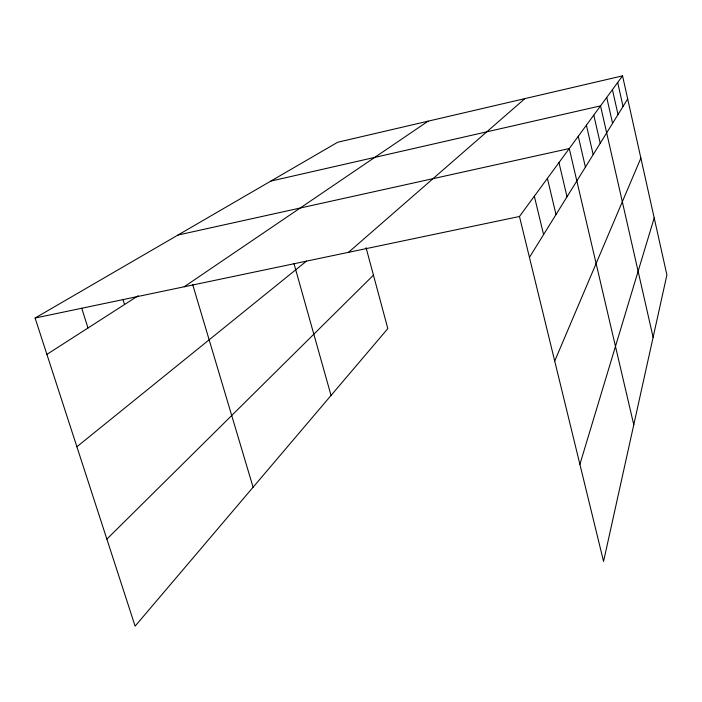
<?xml version="1.0" encoding="UTF-8"?>
<svg xmlns="http://www.w3.org/2000/svg" width="702" height="702" viewBox="0 0 702 702"><rect width="100%" height="100%" fill="white"/><g stroke="black" fill="none" stroke-linecap="round" stroke-linejoin="round"><path stroke-width="1.05" d="M579.896 464.355L654.203 217.927M554.712 361.039L640.873 158.099M529.44 257.38L627.693 98.956M519.471 216.488L622.551 75.86L666.9 274.938L603.562 561.424L519.471 216.488L35.1 318.032L135.117 626.14L387.829 328.589L366.058 247.683M106.871 539.11L373.446 275.158M348.499 252.325L524.885 98.622M76.887 446.762L306.546 261.065M184.196 286.776L428.097 121.174M46.902 354.396L138.18 295.753M35.1 318.032L337.688 142.243L622.551 75.86M270.796 181.107L600.543 105.879L653.114 337.285M177.931 235.056L569.269 148.543L633.774 424.763M81.73 308.213L87.996 327.992M122.964 299.421L124.544 304.51M192.638 284.424L253.089 487.241M293.962 263.54L331.046 395.445M534.336 196.2L543.576 234.582M547.402 178.378L556.01 214.549M558.967 162.61L567.023 196.788M578.264 136.276L585.415 167.137M586.398 125.175L593.172 154.624M593.795 115.093L600.228 143.243M606.73 97.438L612.583 123.324M612.425 89.672L618.023 114.558M617.681 82.503L623.043 106.458"/></g></svg>
